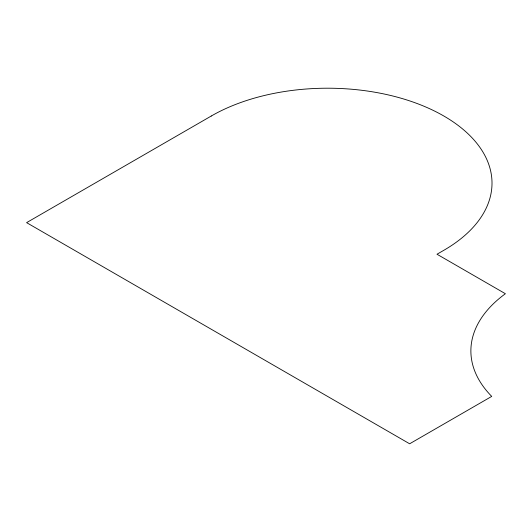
<?xml version="1.0" encoding="UTF-8"?>
<svg xmlns="http://www.w3.org/2000/svg" width="532" height="532" viewBox="0 0 532 532"><rect width="100%" height="100%" fill="white"/><g stroke="black" fill="none" stroke-linecap="round" stroke-linejoin="round"><path stroke-width="0.8" d="M211.277 116.016L26.6 222.642L409.64 443.788L491.721 396.4A159.354 92.003 0 0 1 505.4 293.724L436.998 254.236L443.841 250.286A164.448 94.942 0 0 0 443.841 116.016A164.448 94.942 0 0 0 211.277 116.016"/></g></svg>
